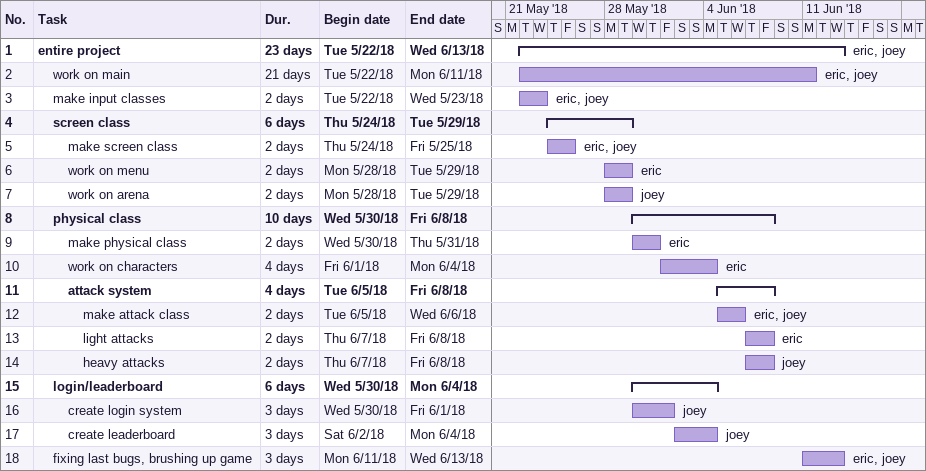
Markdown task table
| ID | Level | Task | Duration | Start | Finish | Resources |
|---|---|---|---|---|---|---|
| 1 | 1 | **entire project** | 23d | 2018-05-22 | 2018-06-13 | eric, joey |
| 2 | 2 | work on main | 21d | 2018-05-22 | 2018-06-11 | eric, joey |
| 3 | 2 | make input classes | 2d | 2018-05-22 | 2018-05-23 | eric, joey |
| 4 | 2 | **screen class** | 6d | 2018-05-24 | 2018-05-29 |  |
| 5 | 3 | make screen class | 2d | 2018-05-24 | 2018-05-25 | eric, joey |
| 6 | 3 | work on menu | 2d | 2018-05-28 | 2018-05-29 | eric |
| 7 | 3 | work on arena | 2d | 2018-05-28 | 2018-05-29 | joey |
| 8 | 2 | **physical class** | 10d | 2018-05-30 | 2018-06-08 |  |
| 9 | 3 | make physical class | 2d | 2018-05-30 | 2018-05-31 | eric |
| 10 | 3 | work on characters | 4d | 2018-06-01 | 2018-06-04 | eric |
| 11 | 3 | **attack system** | 4d | 2018-06-05 | 2018-06-08 |  |
| 12 | 4 | make attack class | 2d | 2018-06-05 | 2018-06-06 | eric, joey |
| 13 | 4 | light attacks | 2d | 2018-06-07 | 2018-06-08 | eric |
| 14 | 4 | heavy attacks | 2d | 2018-06-07 | 2018-06-08 | joey |
| 15 | 2 | **login/leaderboard** | 6d | 2018-05-30 | 2018-06-04 |  |
| 16 | 3 | create login system | 3d | 2018-05-30 | 2018-06-01 | joey |
| 17 | 3 | create leaderboard | 3d | 2018-06-02 | 2018-06-04 | joey |
| 18 | 2 | fixing last bugs, brushing up game | 3d | 2018-06-11 | 2018-06-13 | eric, joey |
